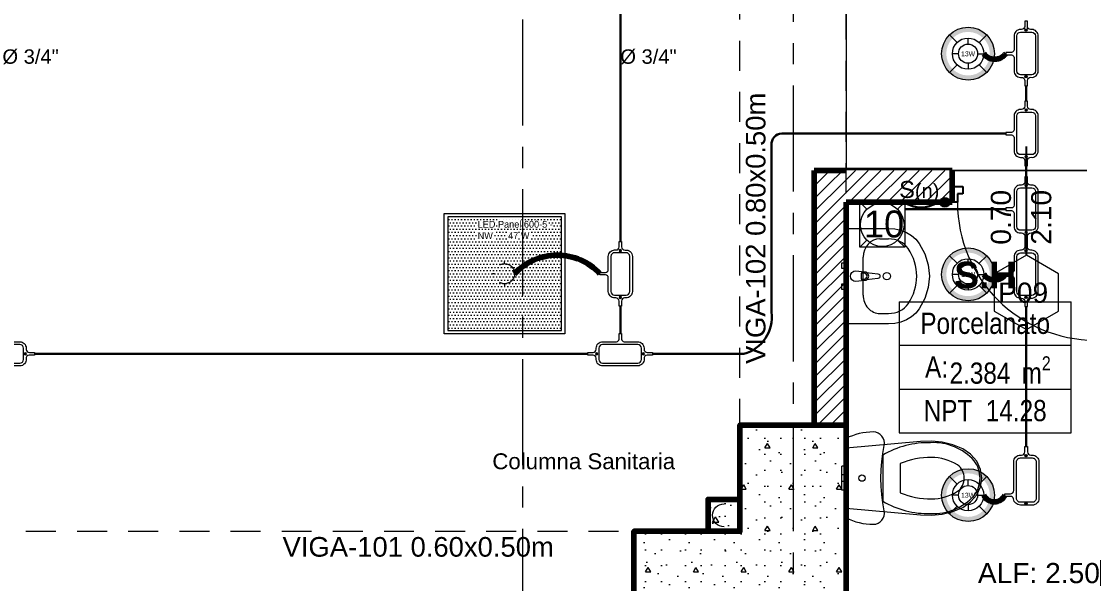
# Model space of a CAD drawing. Header units: inches. Extents: x -38 to 5698, y -33 to 92.
# Drawn here: x 325.182 to 330.172, y 29.952 to 32.603 of the extents above; entities that cross this region are included whole.
import ezdxf
from ezdxf.lldxf.tags import DXFTag

# ---------------------------------------------------------------- set-up
doc = ezdxf.new("R2010")
doc.units = ezdxf.units.IN
doc.header["$MEASUREMENT"] = 0
doc.set_wipeout_variables(frame=1)
for name, pattern in [('CONTINUA', [0]), ('DASHED', [0.75, 0.5, -0.25]), ('Hidden Line', [0.195611, 0.141111, -0.0545]), ('Punto & Raya', [0.65, 0.5, -0.075, 0, -0.075]), ('Rayas', [0.282222, 0.141111, -0.141111]), ('Wipeout_Contour', [1, 0, -1])]:
    doc.linetypes.add(name, pattern=pattern)
for name, color, linetype, lineweight in [('00 IE CKTO TOMAS', 111, 'Rayas', 18), ('01 IE LUM LED AD DN570C', 1, 'Continuous', 13), ('ALUMBRADO_CONDUIT', 30, 'CONDUIT1', 30), ('ALUMBRADO_PVC', 6, 'PVC1', 30), ('Bancas', 1, 'Continuous', 13), ('Cable Alumbrado', 150, 'Continuous', 30), ('CABLEADO EXT.', 3, 'PVCSUBT', 30), ('Luminarias', 5, 'Continuous', 20), ('Simb_Alumbrado', 140, 'CONTINUA', 30)]:
    doc.layers.add(name, color=color, linetype=linetype, lineweight=lineweight)
for name, color, linetype in [('02 _ ARQ _ ALB _ Ejes Generales', 7, 'Continuous'), ('02 _ ARQ _ ZON _ Espacio.3D', 7, 'Continuous'), ('08 _ STR _ EXT _ 06 Columnas', 7, 'Continuous'), ('08 _ STR _ EXT _ 07 Losa Aligerada', 7, 'Continuous'), ('08 _ STR _ EXT _ 09 Vigas', 7, 'Continuous'), ('1TEXT', 8, 'Continuous'), ('Estructura - 04 MURO', 7, 'Continuous'), ('Estructura - Carga', 7, 'Continuous'), ('Interior - Sanitarios', 7, 'Continuous'), ('Marcador - Secciones', 251, 'Continuous'), ('MEP - HVAC', 7, 'Continuous'), ('Notas - Etiquetas', 251, 'Continuous')]:
    doc.layers.add(name, color=color, linetype=linetype)
doc.styles.add('Annotative', font='arial.ttf')
doc.styles.add('Arial', font='arial.ttf')
doc.styles.add('Estilo_Generado_4', font='swisse.ttf')
doc.styles.add('Estilo_Generado_8', font='arialbd.ttf')
doc.styles.add('Estilo_Generado_9', font='ARIALN.TTF')
doc.styles.add('{18b73a54-fa43-428c-adcb-c1c7bbdf2c84}', font='Simplex.shx')
tags = doc.linetypes.add('CONDUIT', pattern='A,1.5,-0.210535,["con",{18b73a54-fa43-428c-adcb-c1c7bbdf2c84},S=0.2,R=0,X=0,Y=-0.065594],-0.702384', length=2.412919).pattern_tags.tags
tags[6] = DXFTag(74, 10)
tags = doc.linetypes.add('CONDUIT1', pattern='A,1,-0.19772,["con",{18b73a54-fa43-428c-adcb-c1c7bbdf2c84},S=0.2,R=0,X=0,Y=-0.065594],-0.593642', length=1.791362).pattern_tags.tags
tags[6] = DXFTag(74, 10)
tags = doc.linetypes.add('PVC1', pattern='A,1,-0.19772,["PVC",{18b73a54-fa43-428c-adcb-c1c7bbdf2c84},S=0.13,R=0,X=0,Y=-0.061851],-0.507647', length=1.705367).pattern_tags.tags
tags[6] = DXFTag(74, 10)
tags = doc.linetypes.add('PVCSUBT', pattern='A,0.6,-0.3,0.6,-0.075691,["PVC",Standard,S=0.2,R=0,X=0,Y=-0.093724],-0.621005', length=2.196696).pattern_tags.tags
tags[10] = DXFTag(74, 10)
pattern_1 = [(45, (277.50004, 6e-09), (-0.030052038, 0.030052038), [])]

# ---------------------------------------------------------------- blocks, each defined once
blk = doc.blocks.new('*U270')
at = {"layer": 'Luminarias', "linetype": 'DASHED', "lineweight": 0, "ltscale": 0.05}
blk.add_lwpolyline([(0, -0.0045), (0, 0.0045)], dxfattribs=at)
blk = doc.blocks.new('*U271')
at = {"color": 0, "linetype": 'ByBlock', "lineweight": -2, "transparency": 16777216}
blk.add_blockref('*U270', (0, 0.05), dxfattribs=at)
for p, rotation in [((-0.05, 0), 90), ((0, -0.05), 180), ((0.05, 0), 269.9999999999999)]:
    blk.add_blockref('*U270', p, dxfattribs=dict(at, rotation=rotation))
blk = doc.blocks.new('PANEL LED 50W')
at = {"layer": 'Luminarias'}
h = blk.add_hatch(dxfattribs=at)
h.set_pattern_fill('DOTS', color=4, scale=0.009097)
h.set_pattern_definition([(0, (0, -2e-14), (0.0072206, 0.01444116), [0, -0.01444116])])
h.paths.add_polyline_path([(-0.2574, -0.2574), (0.2574, -0.2574), (0.2574, 0.2574), (-0.2574, 0.2574)])
h.paths.add_polyline_path([(-0.1296, 0.0974), (0.1849, 0.0974), (0.1849, 0.2469), (-0.1296, 0.2469)], flags=24)
at = {"layer": 'Luminarias', "color": 4, "lineweight": 0}
for points in [[(-0.2729, 0.2729), (0.2729, 0.2729), (0.2729, -0.2729), (-0.2729, -0.2729)], [(-0.2574, -0.2574), (0.2574, -0.2574), (0.2574, 0.2574), (-0.2574, 0.2574)]]:
    blk.add_lwpolyline(points, close=True, dxfattribs=at)
at = {"layer": 'Luminarias', "color": 4, "linetype": 'DASHED', "lineweight": 0, "ltscale": 0.01}
blk.add_circle((0, 0), 0.0455, dxfattribs=at)
at = {"color": 4}
blk.add_blockref('*U271', (0, 0), dxfattribs=at)
at = {"layer": 'Luminarias', "color": 4, "insert": (-0.1218, 0.2392), "char_height": 0.030929, "width": 0.382855, "attachment_point": 1}
blk.add_mtext('{\\Ftxt|c0;LED Panel 600-5 - NW      47 W}', dxfattribs=at)
blk = doc.blocks.new('lumin 47')
at = {"layer": 'ALUMBRADO_CONDUIT', "xscale": 1.041283452965173, "yscale": 1.041283452965173, "zscale": 1.041283452965173}
blk.add_blockref('PANEL LED 50W', (-76.251, 24.2433), dxfattribs=at)
blk = doc.blocks.new('LUM DN570C')
at = {"layer": '01 IE LUM LED AD DN570C'}
h = blk.add_hatch(color=256, dxfattribs=at)
edge = h.paths.add_edge_path()
edge.add_arc((0, 0), 0.1344, 0, 360)
edge = h.paths.add_edge_path(flags=17)
edge.add_arc((0, 0), 0.1108, 0, 360)
for p, q in [((-0.0561, 0.0563), (-0.0949, 0.0952)), ((0.0561, 0.0563), (0.0949, 0.0952)), ((-0.0561, -0.0563), (-0.0949, -0.0952)), ((0.0561, -0.0563), (0.0949, -0.0952))]:
    blk.add_line(p, q, dxfattribs=at)
at = {"layer": '01 IE LUM LED AD DN570C', "ltscale": 0.4}
for p, q in [((0, 0.0487), (0, 0.0795)), ((-0.0487, 0), (-0.0795, 0)), ((0.0487, 0), (0.0795, 0)), ((0, -0.0487), (0, -0.0795))]:
    blk.add_line(p, q, dxfattribs=at)
at = {"layer": '01 IE LUM LED AD DN570C'}
for radius in [0.1344, 0.0795]:
    blk.add_circle((0, 0), radius, dxfattribs=at)
at = {"layer": '01 IE LUM LED AD DN570C', "ltscale": 0.4}
blk.add_circle((0, 0), 0.0487, dxfattribs=at)
at = {"color": 1, "linetype": 'ByBlock', "lineweight": 80, "insert": (-0.0353, 0.0117), "char_height": 0.025, "width": 0.622217, "attachment_point": 1}
blk.add_mtext('13W ', dxfattribs=at)
blk = doc.blocks.new('oval t')
at = {"layer": 'Simb_Alumbrado', "lineweight": 13}
blk.add_lwpolyline([(0.0141, 0.0102, -0.414214), (0.0041, 0.0202), (0.0041, 0.0416), (-0.0056, 0.0416), (-0.0056, 0.0202, -0.414214), (-0.0156, 0.0102), (-0.0659, 0.0102, 0.414214), (-0.0899, -0.0138), (-0.0899, -0.0183, -0.414214), (-0.1019, -0.0303), (-0.1213, -0.0303), (-0.1213, -0.04), (-0.1016, -0.04, -0.451917), (-0.0897, -0.0535, 0.451917), (-0.0659, -0.0805), (0.0659, -0.0805, 0.414214), (0.0899, -0.0566), (0.0899, -0.0512, -0.398753), (0.1019, -0.0401), (0.1213, -0.0401), (0.1213, -0.0304), (0.1019, -0.0304, -0.368669), (0.0899, -0.0176), (0.0899, -0.0138, 0.414214), (0.0659, 0.0102), (0.0141, 0.0102)], format="xyb", dxfattribs=at)
blk.add_lwpolyline([(-0.0659, 0), (0.0659, 0, -0.414214), (0.0797, -0.0138), (0.0797, -0.0566, -0.414214), (0.0659, -0.0703), (-0.0659, -0.0703, -0.414214), (-0.0797, -0.0566), (-0.0797, -0.0138, -0.414214)], format="xyb", close=True, dxfattribs=at)
for points in [[(-0.0911, -0.0352), (-0.0828, -0.0352)], [(-0.0869, -0.031), (-0.0869, -0.0394)], [(0.0837, -0.0352), (0.0921, -0.0352)], [(0.0879, -0.031), (0.0879, -0.0394)]]:
    blk.add_lwpolyline(points, dxfattribs=at)
for centre in [(-0.0869, -0.0352), (0.0879, -0.0352)]:
    blk.add_circle(centre, 0.00419, dxfattribs=at)
blk = doc.blocks.new('CAJA OVAL TIPO L')
at = {"layer": 'Simb_Alumbrado', "lineweight": 13}
blk.add_lwpolyline([(-0.0491, -0.079), (-0.0491, -0.0343, -0.380413), (-0.0258, -0.0088), (-0.0258, -0.0088, 0.341426), (-0.0164, 0.0033), (-0.0164, 0.0236), (-0.0063, 0.0236), (-0.0063, 0.0033, 0.414214), (0.0063, -0.0092), (0.1138, -0.0092, -0.414214), (0.1388, -0.0343), (0.1388, -0.0382, 0.414214), (0.1513, -0.0508), (0.1716, -0.0508), (0.1716, -0.0609), (0.1513, -0.0609, 0.414214), (0.1388, -0.0734), (0.1388, -0.079, -0.414214), (0.1138, -0.104), (-0.0241, -0.104, -0.414214), (-0.0491, -0.079, 0.414214)], format="xyb", dxfattribs=at)
blk.add_lwpolyline([(-0.0241, -0.0199), (0.1138, -0.0199, -0.414214), (0.1282, -0.0343), (0.1282, -0.079, -0.414214), (0.1138, -0.0934), (-0.0241, -0.0934, -0.414214), (-0.0384, -0.079), (-0.0384, -0.0343, -0.414214)], format="xyb", close=True, dxfattribs=at)
for points in [[(-0.0483, -0.0558), (-0.0395, -0.0558)], [(-0.0439, -0.0514), (-0.0439, -0.0602)], [(0.1323, -0.0558), (0.1411, -0.0558)], [(0.1367, -0.0514), (0.1367, -0.0602)]]:
    blk.add_lwpolyline(points, dxfattribs=at)
for centre in [(-0.0439, -0.0558), (0.1367, -0.0558)]:
    blk.add_circle(centre, 0.00438, dxfattribs=at)
blk = doc.blocks.new('ii3t')
at = {"layer": 'Simb_Alumbrado', "lineweight": 5}
h = blk.add_hatch(color=3, dxfattribs=at)
edge = h.paths.add_edge_path()
edge.add_arc((0, 0), 0.0164, 0, 360)
blk.add_circle((0, 0), 0.0164, dxfattribs=at)
blk = doc.blocks.new('100x100x80 adosado')
at = {"layer": 'Simb_Alumbrado', "lineweight": 13}
blk.add_lwpolyline([(-0.0768, 0.0788), (0.0194, 0.0788), (0.0194, -0.0174), (-0.0768, -0.0174)], close=True, dxfattribs=at)
at = {"layer": 'Simb_Alumbrado', "lineweight": 9}
for points in [[(-0.0768, 0.0788), (-0.0618, 0.0638)], [(0.0043, 0.0638), (0.0194, 0.0788)], [(-0.0768, -0.0174), (-0.0618, -0.0023)], [(0.0043, -0.0023), (0.0194, -0.0174)]]:
    blk.add_lwpolyline(points, dxfattribs=at)
blk.add_circle((-0.0287, 0.0307), 0.0467, dxfattribs=at)
at = {"layer": 'Simb_Alumbrado', "lineweight": 9, "insert": (-0.0677, 0.0612), "char_height": 0.05773, "attachment_point": 1}
blk.add_mtext_dynamic_manual_height_columns('10', width=0.119989, gutter_width=12.5, heights=[0], dxfattribs=at)

msp = doc.modelspace()

# ---------------------------------------------------------------- hatches: boundary and pattern name
at = {"layer": 'Estructura - Carga', "linetype": 'Continuous', "lineweight": 13}
h = msp.add_hatch(dxfattribs=at)
h.set_pattern_fill('HORMIGÓN_ARMADO_0002', color=251, style=0, pattern_type=2)
h.set_pattern_definition([(0, (277.50004, 6e-09), (0, 0.3117692), [0.03, -0.15]), (0, (277.59004, 0.1559), (0, 0.3117692), [0.03, -0.15]), (60, (277.50004, 6e-09), (-0.27, 0.1558846), [0.03, -0.15]), (60, (277.68004, 6e-09), (-0.27, 0.1558846), [0.03, -0.15]), (120, (277.53004, 6e-09), (0.27, 0.1558846), [0.03, -0.15]), (120, (277.71004, 6e-09), (0.27, 0.1558846), [0.03, -0.15]), (0, (277.50004, 0.03), (0, 0.06), [0, -0.06, 0, -0.09]), (45, (277.53004, 0.03), (-0.04242641, 0.04242641), [0, -0.045, 0, -0.075])])
h.paths.add_polyline_path([(328.42, 30.2), (328.57, 30.2), (328.57, 30.35), (328.42, 30.35)])

# ---------------------------------------------------------------- linework, layer by layer
at = {"layer": '02 _ ARQ _ ALB _ Ejes Generales', "color": 251, "linetype": 'Punto & Raya', "lineweight": 13}
msp.add_line((328.82, 45.9), (328.82, 2.05), dxfattribs=at)
at = {"layer": '02 _ ARQ _ ZON _ Espacio.3D', "color": 252, "linetype": 'Continuous', "lineweight": 13}
for p, q in [((329.3197, 31.2815), (329.3197, 30.6638)), ((329.3197, 31.2815), (330.1317, 31.2815)), ((330.1317, 30.6638), (330.1317, 31.2815)), ((330.1317, 31.0756), (329.3197, 31.0756)), ((329.3197, 30.8697), (330.1317, 30.8697)), ((329.3197, 30.6638), (330.1317, 30.6638))]:
    msp.add_line(p, q, dxfattribs=at)
at = {"layer": '02 _ ARQ _ ZON _ Espacio.3D', "color": 254, "linetype": 'Continuous', "lineweight": 0, "flags": 128}
msp.add_lwpolyline([(322.07, 31), (322.07, 29.7), (328.07, 29.7), (328.07, 30.2), (328.57, 30.2), (328.57, 30.7), (328.92, 30.7), (328.92, 31.899), (330.2701, 31.899), (330.2701, 32.9963), (328.92, 32.9963), (328.9203, 36.3463), (321.57, 36.3463), (321.57, 39.4), (321.17, 39.4), (321.17, 39.75), (317.27, 39.75), (317.27, 29.75), (320.97, 29.75), (320.97, 30.2), (321.57, 30.2), (321.57, 31)], close=True, dxfattribs=at)
at = {"layer": '02 _ ARQ _ ZON _ Espacio.3D', "color": 9, "linetype": 'Continuous', "lineweight": 5, "flags": 128}
msp.add_lwpolyline([(329.07, 29.85), (330.2701, 29.85), (330.2701, 31.899), (329.5701, 31.899), (329.5701, 31.749), (329.07, 31.749)], close=True, dxfattribs=at)
at = {"layer": '08 _ STR _ EXT _ 07 Losa Aligerada', "color": 254, "linetype": 'Continuous', "lineweight": 18, "flags": 128}
msp.add_lwpolyline([(330.42, 29.7), (330.42, 35.2005), (329.07, 35.2005), (329.07, 29.7)], close=True, dxfattribs=at)
at = {"layer": '08 _ STR _ EXT _ 09 Vigas', "color": 251, "linetype": 'Hidden Line', "lineweight": 13}
for p, q in [((328.57, 30.2), (328.57, 39.4)), ((322.07, 30.2), (328.57, 30.2))]:
    msp.add_line(p, q, dxfattribs=at)
at = {"layer": 'ALUMBRADO_CONDUIT', "color": 30, "lineweight": 30, "ltscale": 0.4, "true_color": 0xf26722}
for p, q in [((328.0061, 33.614), (328.0061, 31.5645)), ((329.9188, 32.2264), (329.9189, 32.2991)), ((328.7766, 32.0733), (329.8225, 32.0733)), ((328.7188, 31.2326), (328.7188, 32.0296)), ((329.9187, 31.87), (329.9187, 31.9222)), ((329.3462, 31.717), (329.8224, 31.7169)), ((328.0062, 31.2602), (328.0063, 31.132)), ((328.0062, 31.2602), (328.0062, 31.1358)), ((329.9186, 31.259), (329.9186, 30.5995)), ((325.2448, 31.0357), (327.8531, 31.0358)), ((328.1573, 31.0358), (328.5884, 31.0358))]:
    msp.add_line(p, q, dxfattribs=at)
at = {"layer": 'ALUMBRADO_CONDUIT'}
for centre, radius, start, end in [((328.7683, 32.0242), 0.0498, 80.3424, 173.7621), ((328.54, 31.2094), 0.1803, 285.5701, 7.3781)]:
    msp.add_arc(centre, radius, start, end, dxfattribs=at)
at = {"layer": 'CABLEADO EXT.', "color": 3, "lineweight": 80}
for centre, radius, start, end in [((329.7705, 32.4879), 0.0641, 216.0183, 323.9817), ((327.7089, 31.2261), 0.2747, 42.972, 137.028), ((329.7705, 31.4478), 0.0641, 216.0183, 323.9817), ((329.7688, 30.3939), 0.0556, 205.4571, 334.5429)]:
    msp.add_arc(centre, radius, start, end, dxfattribs=at)
at = {"layer": 'Estructura - 04 MURO', "color": 152, "linetype": 'Continuous', "lineweight": 25}
msp.add_line((329.92, 31.5), (329.92, 32.0125), dxfattribs=at)
at = {"layer": 'Estructura - 04 MURO', "color": 165, "linetype": 'Continuous', "lineweight": 25}
for p, q in [((329.62, 31.79), (329.595, 31.79)), ((329.595, 31.79), (329.595, 31.75)), ((329.62, 31.825), (329.62, 31.79))]:
    msp.add_line(p, q, dxfattribs=at)
at = {"layer": 'Estructura - 04 MURO', "color": 251, "linetype": 'Continuous', "lineweight": 13, "flags": 128}
msp.add_lwpolyline([(329.92, 31.15), (330.0716, 31.2375), (330.0716, 31.4125), (329.92, 31.5), (329.7685, 31.4125), (329.7685, 31.2375)], close=True, dxfattribs=at)
at = {"layer": 'Estructura - 04 MURO', "color": 175, "linetype": 'Continuous', "lineweight": 15}
msp.add_arc((330.245, 31.75), 0.65, 180, 270, dxfattribs=at)
at = {"layer": 'Estructura - Carga', "color": 7, "linetype": 'Continuous', "lineweight": 80, "flags": 128}
msp.add_lwpolyline([(328.42, 30.2), (328.57, 30.2), (328.57, 30.35), (328.42, 30.35)], close=True, dxfattribs=at)
at = {"layer": 'Interior - Sanitarios', "color": 205, "linetype": 'Continuous', "lineweight": 13}
for p, q in [((329.2299, 31.5777), (329.2699, 31.5777)), ((329.1506, 31.3128), (329.1506, 31.4908)), ((329.1553, 31.4154), (329.1405, 31.4154)), ((329.1405, 31.4154), (329.1405, 31.3882)), ((329.1405, 31.3882), (329.1553, 31.3882)), ((329.2299, 31.2259), (329.2699, 31.2259)), ((329.2431, 30.5589), (329.2431, 30.45)), ((329.05, 30.393), (329.05, 30.507)), ((329.07, 30.507), (329.05, 30.507)), ((329.3256, 30.5188), (329.3256, 30.45)), ((329.07, 30.466), (329.05, 30.466)), ((329.2431, 30.45), (329.2431, 30.3411)), ((329.3256, 30.45), (329.3256, 30.3812)), ((329.07, 30.434), (329.05, 30.434)), ((329.07, 30.393), (329.05, 30.393))]:
    msp.add_line(p, q, dxfattribs=at)
at = {"layer": 'Interior - Sanitarios', "color": 205, "linetype": 'Continuous', "lineweight": 13, "flags": 128}
msp.add_lwpolyline([(329.07, 30.2632), (329.0851, 30.2561), (329.1006, 30.2499), (329.1164, 30.2446), (329.1324, 30.2403), (329.1488, 30.2369), (329.1652, 30.2345), (329.1818, 30.233), (329.1985, 30.2325), (329.21, 30.2338), (329.221, 30.2376), (329.2309, 30.2437), (329.2392, 30.2518), (329.2455, 30.2615), (329.2495, 30.2724), (329.251, 30.2839), (329.25, 30.2955), (329.2432, 30.3338), (329.2383, 30.3724), (329.2354, 30.4111), (329.2344, 30.45), (329.2354, 30.4889), (329.2383, 30.5276), (329.2432, 30.5662), (329.25, 30.6045), (329.251, 30.6161), (329.2495, 30.6276), (329.2455, 30.6385), (329.2392, 30.6482), (329.2309, 30.6563), (329.221, 30.6624), (329.21, 30.6662), (329.1985, 30.6675), (329.1818, 30.667), (329.1652, 30.6655), (329.1488, 30.6631), (329.1324, 30.6597), (329.1164, 30.6554), (329.1006, 30.6501), (329.0851, 30.6439), (329.07, 30.6368)], close=True, dxfattribs=at)
msp.add_lwpolyline([(329.07, 30.309), (329.4204, 30.2767), (329.4721, 30.2751), (329.5234, 30.2806), (329.5732, 30.293), (329.6201, 30.312), (329.6573, 30.3376), (329.6858, 30.3706), (329.7038, 30.409), (329.71, 30.45), (329.7038, 30.491), (329.6858, 30.5294), (329.6573, 30.5624), (329.6201, 30.588), (329.5732, 30.607), (329.5234, 30.6194), (329.4721, 30.6249), (329.4204, 30.6233), (329.07, 30.591)], dxfattribs=at)
at = {"layer": 'Interior - Sanitarios', "color": 205, "linetype": 'Continuous', "lineweight": 13}
msp.add_circle((329.2624, 31.4018), 0.0175, dxfattribs=at)
at = {"layer": 'Interior - Sanitarios', "color": 175, "linetype": 'Continuous', "lineweight": 13}
for centre, radius, start, end in [((329.1553, 31.4018), 0.0136, 270, 90), ((329.1556, 31.4018), 0.0211, 302.771, 57.229)]:
    msp.add_arc(centre, radius, start, end, dxfattribs=at)
at = {"layer": 'Interior - Sanitarios', "color": 205, "linetype": 'Continuous', "lineweight": 13}
for centre, major_axis, ratio, start_param, end_param in [((329.2299, 31.4907), (0, 0.087), 0.9125, 0, 1.570796), ((329.2699, 31.4908), (0.1057, 0), 0.821452, 0.496975, 1.570796), ((329.07, 31.4018), (0.3331, 0), 0.821452, 5.78621, 6.78016), ((329.2299, 31.3129), (0, 0.087), 0.9125, 1.570796, 3.141593), ((329.2699, 31.3127), (0.1057, 0), 0.821452, 4.712389, 5.78621), ((329.458, 30.1919), (0.4255, 0), 0.999377, 1.547178, 2.100199), ((329.4823, 30.3605), (0.2571, 0), 0.999377, 0.725935, 1.626524), ((329.4676, 30.1855), (0.3624, 0), 0.999377, 1.557891, 1.973619), ((329.4716, 30.3151), (0.2328, 0), 0.999377, 1.009878, 1.567543), ((329.5488, 30.4492), (0.0783, 0), 0.999377, 0.010391, 0.933696), ((329.5628, 30.4492), (0.1386, 0), 0.999377, 0.005861, 0.632505), ((329.5488, 30.4508), (0.0783, 0), 0.999377, 5.34949, 6.272794), ((329.5628, 30.4508), (0.1386, 0), 0.999377, 5.650681, 6.277325), ((329.458, 30.7081), (0.4255, 0), 0.999377, 4.182984, 4.736005), ((329.4676, 30.7145), (0.3624, 0), 0.999377, 4.309564, 4.725291), ((329.4823, 30.5395), (0.2571, 0), 0.999377, 4.656658, 5.557246), ((329.4716, 30.5849), (0.2328, 0), 0.999377, 4.715638, 5.273303)]:
    msp.add_ellipse(centre, major_axis=major_axis, ratio=ratio, start_param=start_param, end_param=end_param, dxfattribs=at)
msp.add_ellipse((329.145, 30.45), major_axis=(0, 0.015), ratio=0.999724, dxfattribs=at)
at = {"layer": 'Marcador - Secciones', "color": 251, "linetype": 'Punto & Raya', "lineweight": 13}
msp.add_line((327.5454, 46.2111), (327.5454, 0.9472), dxfattribs=at)
at = {"layer": 'MEP - HVAC', "color": 7, "linetype": 'Continuous', "lineweight": 13, "flags": 128}
msp.add_lwpolyline([(328.495, 30.221, -1), (328.495, 30.329, -1)], format="xyb", dxfattribs=at)

# ---------------------------------------------------------------- block references
msp.add_blockref('lumin 47', (403.7114, 7.1701))
at = {"layer": '01 IE LUM LED AD DN570C', "color": 1, "lineweight": 5, "xscale": 0.9263905751172247, "yscale": 0.9263905751172247, "zscale": 0.9263905751172247}
for p in [(329.645, 32.4502), (329.645, 31.4101), (329.645, 30.37)]:
    msp.add_blockref('LUM DN570C', p, dxfattribs=at)
at = {"layer": 'ALUMBRADO_CONDUIT', "linetype": 'CONDUIT', "lineweight": 30, "xscale": 1.253906979044094, "yscale": 1.253906979044094, "zscale": 1.253906979044094, "rotation": 90}
msp.add_blockref('CAJA OVAL TIPO L', (329.8486, 30.3843), dxfattribs=at)
at = {"layer": 'Bancas', "color": 252, "true_color": 0x939598, "yscale": 1.253906979044094, "zscale": 1.253906979044094, "rotation": 90}
for p, xscale in [((329.8745, 32.4512), 1.253906979044094), ((329.8747, 32.0743), 1.253906979044094), ((329.8746, 31.7179), 1.253906979044094), ((327.962, 31.4124), -1.253906979044094), ((329.8745, 31.4111), 1.253906979044094)]:
    msp.add_blockref('oval t', p, dxfattribs=dict(at, xscale=xscale))
at = {"layer": 'Bancas', "color": 252, "true_color": 0x939598, "xscale": -1.253906979044094, "yscale": 1.253906979044094, "zscale": 1.253906979044094}
for p in [(325.0927, 31.0798), (328.0052, 31.0799)]:
    msp.add_blockref('oval t', p, dxfattribs=at)

# ---------------------------------------------------------------- texts
at = {"layer": '02 _ ARQ _ ZON _ Espacio.3D', "color": 252, "lineweight": 25, "attachment_point": 2}
for s, insert, char_height, style in [('\\A1;{\\pqc;\\pt0;\\fArial|b1|i0|c0|p34;S.H}', (329.7257, 31.4699), 0.125, 'Estilo_Generado_8'), ('\\A1;{\\pqc;\\pt0;\\fArial Narrow|b0|i0|c0|p34;Porcelanato}', (329.7257, 31.2296), 0.1, 'Estilo_Generado_9'), ('\\A1;{\\pqc;\\pt0;\\fArial Narrow|b0|i0|c0|p34;A: }', (329.4966, 31.0237), 0.1, 'Estilo_Generado_9'), ('\\A1;{\\pqc;\\pt0,0.3;\\fArial Narrow|b0|i0|c0|p34;2.384\\fArial Narrow|b0|i0|c0|p34;\\A1{\\H.66x;\\S^  ;}\\fArial Narrow|b0|i0|c0|p34; m\\fArial Narrow|b0|i0|c0|p34;\\A1{\\H.66x;\\S2^  ;}}', (329.7963, 31.0241), 0.1, 'Estilo_Generado_9'), ('\\A1;{\\pqc;\\pt0;\\fArial Narrow|b0|i0|c0|p34;NPT  14.28}', (329.7257, 30.8183), 0.1, 'Estilo_Generado_9')]:
    msp.add_mtext(s, dxfattribs=dict(at, insert=insert, char_height=char_height, style=style))
at = {"layer": '1TEXT', "color": 50, "linetype": 'Continuous', "style": 'Arial'}
for p in [(325.0936, 32.4026), (328.0061, 32.4026)]:
    msp.add_text('%%C 3/4"', height=0.06788, rotation=0, dxfattribs=at).set_placement(p)
at = {"layer": 'Estructura - 04 MURO', "color": 251, "lineweight": 25, "char_height": 0.095, "attachment_point": 7, "rotation": 90, "style": 'Estilo_Generado_4'}
for s, insert in [('\\A1;{\\pql;\\pt0;\\fSwis721 Ex BT|b0|i0|c0|p34;0.70\\fSwis721 Ex BT|b0|i0|c0|p34;\\A1{\\H.66x;\\S^  ;}\\fSwis721 Ex BT|b0|i0|c0|p34;\\fSwis721 Ex BT|b0|i0|c0|p34;}', (329.875, 31.55)), ('\\A1;{\\pql;\\pt0;\\fSwis721 Ex BT|b0|i0|c0|p34;2.10\\fSwis721 Ex BT|b0|i0|c0|p34;\\A1{\\H.66x;\\S^  ;}\\fSwis721 Ex BT|b0|i0|c0|p34;\\fSwis721 Ex BT|b0|i0|c0|p34;}', (330.065, 31.55))]:
    msp.add_mtext(s, dxfattribs=dict(at, insert=insert))
at = {"layer": 'Estructura - 04 MURO', "color": 251, "lineweight": 25, "char_height": 0.095, "attachment_point": 7, "style": 'Estilo_Generado_4'}
for s, insert in [('\\A1;{\\pql;\\pt0;\\fSwis721 Ex BT|b0|i0|c0|p34;P09\\fSwis721 Ex BT|b0|i0|c0|p34;\\fSwis721 Ex BT|b0|i0|c0|p34;\\fSwis721 Ex BT|b0|i0|c0|p34;}', (329.7867, 31.2749)), ('\\A1;{\\pql;\\pt0;\\fSwis721 Ex BT|b0|i0|c0|p34;ALF: 2.50\\fSwis721 Ex BT|b0|i0|c0|p34;\\A1{\\H.66x;\\S^  ;}\\fSwis721 Ex BT|b0|i0|c0|p34;\\fSwis721 Ex BT|b0|i0|c0|p34;}', (329.6913, 29.9275))]:
    msp.add_mtext(s, dxfattribs=dict(at, insert=insert))
at = {"layer": 'Notas - Etiquetas', "color": 8, "linetype": 'Continuous', "lineweight": 13, "insert": (328.5976, 30.988), "char_height": 0.0925, "attachment_point": 1, "rotation": 90, "style": 'Estilo_Generado_4'}
msp.add_mtext('\\A1;{\\pql;\\fSwis721 Ex BT|b0|i0|c0|p34;VIGA-102\\fSwis721 Ex BT|b0|i0|c0|p34; \\fSwis721 Ex BT|b0|i0|c0|p34;0.80\\fSwis721 Ex BT|b0|i0|c0|p34;x\\fSwis721 Ex BT|b0|i0|c0|p34;0.50\\fSwis721 Ex BT|b0|i0|c0|p34;m}', dxfattribs=at)
at = {"layer": 'Notas - Etiquetas', "color": 8, "linetype": 'Continuous', "lineweight": 35, "insert": (327.4026, 30.5289), "char_height": 0.075, "attachment_point": 4, "style": 'Estilo_Generado_4'}
msp.add_mtext('\\A1;{\\pql;\\fSwis721 Ex BT|b0|i0|c0|p34;Columna Sanitaria}', dxfattribs=at)
at = {"layer": 'Notas - Etiquetas', "color": 8, "linetype": 'Continuous', "lineweight": 13, "insert": (326.414, 30.1724), "char_height": 0.0925, "attachment_point": 1, "style": 'Estilo_Generado_4'}
msp.add_mtext('\\A1;{\\pql;\\fSwis721 Ex BT|b0|i0|c0|p34;VIGA-101\\fSwis721 Ex BT|b0|i0|c0|p34; \\fSwis721 Ex BT|b0|i0|c0|p34;0.60\\fSwis721 Ex BT|b0|i0|c0|p34;x\\fSwis721 Ex BT|b0|i0|c0|p34;0.50\\fSwis721 Ex BT|b0|i0|c0|p34;m}', dxfattribs=at)

# ---------------------------------------------------------------- next in the draw order: wipeouts: each hides what was drawn before it
at = {"color": 254, "linetype": 'Wipeout_Contour', "lineweight": 0, "ltscale": 7391.21535}
msp.add_wipeout([(329.07, 31.9), (328.92, 31.9), (329.07, 31.75)], dxfattribs=at).dxf.layer = 'Estructura - 04 MURO'

# ---------------------------------------------------------------- next in the draw order: hatches: boundary and pattern name
at = {"layer": 'Estructura - 04 MURO', "linetype": 'Continuous', "lineweight": 5}
h = msp.add_hatch(dxfattribs=at)
h.set_pattern_fill('LADRILLO_COMÚN_0002', color=252, style=0, pattern_type=2)
h.set_pattern_definition(pattern_1)
h.paths.add_polyline_path([(329.07, 31.9), (328.92, 31.9), (329.07, 31.75)])

# ---------------------------------------------------------------- next in the draw order: wipeouts: each hides what was drawn before it
at = {"color": 254, "linetype": 'Wipeout_Contour', "lineweight": 0, "ltscale": 7392.050423}
msp.add_wipeout([(328.92, 31.9), (328.92, 31.75), (329.07, 31.75)], dxfattribs=at).dxf.layer = 'Estructura - 04 MURO'

# ---------------------------------------------------------------- next in the draw order: hatches: boundary and pattern name
at = {"layer": 'Estructura - 04 MURO', "linetype": 'Continuous', "lineweight": 5}
h = msp.add_hatch(dxfattribs=at)
h.set_pattern_fill('LADRILLO_COMÚN_0002', color=252, style=0, pattern_type=2)
h.set_pattern_definition(pattern_1)
h.paths.add_polyline_path([(328.92, 31.9), (328.92, 31.75), (329.07, 31.75)])

# ---------------------------------------------------------------- next in the draw order: linework, layer by layer
at = {"layer": 'Estructura - 04 MURO', "color": 7, "linetype": 'Continuous', "lineweight": 80, "flags": 128}
msp.add_lwpolyline([(328.92, 31.9), (329.57, 31.9)], dxfattribs=at)

# ---------------------------------------------------------------- next in the draw order: wipeouts: each hides what was drawn before it
at = {"color": 254, "linetype": 'Wipeout_Contour', "lineweight": 0, "ltscale": 9855.480042}
msp.add_wipeout([(328.92, 31.75), (328.92, 30.7), (329.07, 30.7), (329.07, 31.75)], dxfattribs=at).dxf.layer = 'Estructura - 04 MURO'

# ---------------------------------------------------------------- next in the draw order: hatches: boundary and pattern name
at = {"layer": '08 _ STR _ EXT _ 06 Columnas', "linetype": 'Continuous', "lineweight": 9}
h = msp.add_hatch(dxfattribs=at)
h.set_pattern_fill('HORMIGÓN_EN_MASA_0002', style=0, pattern_type=2)
h.set_pattern_definition([(0, (277.50004, 6e-09), (0, 0.3897114), [0.024375, -0.200625]), (0, (277.61254, 0.19486), (0, 0.3897114), [0.024375, -0.200625]), (60, (277.50004, 6e-09), (-0.3375, 0.1948557), [0.024375, -0.200625]), (60, (277.72504, 6e-09), (-0.3375, 0.1948557), [0.024375, -0.200625]), (120, (277.5244, 6e-09), (0.3375, 0.1948557), [0.024375, -0.200625]), (120, (277.7494, 6e-09), (0.3375, 0.1948557), [0.024375, -0.200625]), (0, (277.50004, 0.0375), (0, 0.075), [0, -0.075, 0, -0.1125]), (45, (277.53754, 0.0375), (-0.05303301, 0.05303301), [0, -0.05625, 0, -0.09375])])
h.paths.add_polyline_path([(328.07, 29.7), (329.07, 29.7), (329.07, 30.7), (328.57, 30.7), (328.57, 30.2), (328.07, 30.2)])
at = {"layer": 'Estructura - 04 MURO', "linetype": 'Continuous', "lineweight": 5}
h = msp.add_hatch(dxfattribs=at)
h.set_pattern_fill('LADRILLO_COMÚN_0002', color=252, style=0, pattern_type=2)
h.set_pattern_definition(pattern_1)
h.paths.add_polyline_path([(328.92, 31.75), (328.92, 30.7), (329.07, 30.7), (329.07, 31.75)])

# ---------------------------------------------------------------- next in the draw order: linework, layer by layer
at = {"layer": '08 _ STR _ EXT _ 06 Columnas', "color": 7, "linetype": 'Continuous', "lineweight": 80, "flags": 128}
msp.add_lwpolyline([(328.07, 29.7), (329.07, 29.7), (329.07, 30.7), (328.57, 30.7), (328.57, 30.2), (328.07, 30.2)], close=True, dxfattribs=at)
at = {"layer": 'Estructura - 04 MURO', "color": 7, "linetype": 'Continuous', "lineweight": 80, "flags": 128}
for points in [[(328.92, 31.9), (328.92, 30.7)], [(329.07, 30.7), (329.07, 31.75)]]:
    msp.add_lwpolyline(points, dxfattribs=at)
at = {"layer": 'Interior - Sanitarios', "color": 205, "linetype": 'Continuous', "lineweight": 13, "flags": 128}
msp.add_lwpolyline([(329.07, 31.6266), (329.2699, 31.6266), (329.2993, 31.6244), (329.3278, 31.6179), (329.3544, 31.6074), (329.3783, 31.5932), (329.3988, 31.5757), (329.4151, 31.5555), (329.4413, 31.5067), (329.4572, 31.455), (329.4626, 31.4018), (329.4572, 31.3486), (329.4413, 31.2969), (329.4151, 31.2481), (329.3988, 31.2279), (329.3783, 31.2104), (329.3544, 31.1961), (329.3278, 31.1856), (329.2993, 31.1792), (329.2699, 31.177), (329.07, 31.177)], close=True, dxfattribs=at)
for points in [[(329.07, 31.4383), (329.05, 31.4383), (329.05, 31.4653), (329.07, 31.4653)], [(329.07, 31.3383), (329.05, 31.3383), (329.05, 31.3653), (329.07, 31.3653)]]:
    msp.add_lwpolyline(points, dxfattribs=at)
msp.add_lwpolyline([(329.1156, 31.4268), (329.1575, 31.4228, -0.12102), (329.167, 31.4195), (329.22, 31.4129, -0.882566), (329.22, 31.3907), (329.167, 31.3841, -0.12102), (329.1575, 31.3808), (329.1156, 31.3768, -1)], format="xyb", close=True, dxfattribs=at)

# ---------------------------------------------------------------- next in the draw order: wipeouts: each hides what was drawn before it
at = {"color": 254, "linetype": 'Wipeout_Contour', "lineweight": 0, "ltscale": 9856.810483}
msp.add_wipeout([(329.07, 31.9), (329.07, 31.75), (329.57, 31.75), (329.57, 31.9)], dxfattribs=at).dxf.layer = 'Estructura - 04 MURO'

# ---------------------------------------------------------------- next in the draw order: hatches: boundary and pattern name
at = {"layer": 'Estructura - 04 MURO', "linetype": 'Continuous', "lineweight": 5}
h = msp.add_hatch(dxfattribs=at)
h.set_pattern_fill('LADRILLO_COMÚN_0002', color=252, style=0, pattern_type=2)
h.set_pattern_definition(pattern_1)
h.paths.add_polyline_path([(329.07, 31.9), (329.07, 31.75), (329.57, 31.75), (329.57, 31.9)])

# ---------------------------------------------------------------- next in the draw order: linework, layer by layer
at = {"layer": '08 _ STR _ EXT _ 09 Vigas', "color": 251, "linetype": 'Hidden Line', "lineweight": 13}
msp.add_line((329.07, 7.2), (329.07, 39.9), dxfattribs=at)
at = {"layer": 'ALUMBRADO_PVC', "linetype": 'PVC1', "ltscale": 0.4}
msp.add_arc((329.4235, 31.8569), 0.1319, 234.1501, 305.8499, dxfattribs=at)
at = {"layer": 'Estructura - 04 MURO', "color": 7, "linetype": 'Continuous', "lineweight": 80}
msp.add_line((329.57, 31.75), (329.57, 31.9), dxfattribs=at)
at = {"layer": 'Estructura - 04 MURO', "color": 165, "linetype": 'Continuous', "lineweight": 25}
for p, q in [((329.57, 31.75), (329.57, 31.825)), ((329.57, 31.825), (329.62, 31.825)), ((329.595, 31.75), (329.57, 31.75))]:
    msp.add_line(p, q, dxfattribs=at)
at = {"layer": 'Estructura - 04 MURO', "color": 7, "linetype": 'Continuous', "lineweight": 80, "flags": 128}
msp.add_lwpolyline([(329.07, 31.75), (329.57, 31.75)], dxfattribs=at)

# ---------------------------------------------------------------- next in the draw order: block references
at = {"layer": 'ALUMBRADO_CONDUIT', "linetype": 'PVC1', "lineweight": 35, "xscale": 2.199856799627834, "yscale": 2.199856799627834, "zscale": 2.199856799627834}
msp.add_blockref('100x100x80 adosado', (329.3036, 31.5765), dxfattribs=at)
at = {"layer": 'Cable Alumbrado', "lineweight": 0, "xscale": 1.404578189384958, "yscale": 1.404578189384958, "zscale": 1.404578189384958}
msp.add_blockref('ii3t', (329.5357, 31.75), dxfattribs=at)

# ---------------------------------------------------------------- next in the draw order: texts
at = {"layer": '00 IE CKTO TOMAS', "insert": (329.32, 31.75), "char_height": 0.08, "width": 0.768045, "attachment_point": 7, "style": 'Annotative'}
msp.add_mtext('S{\\H0.84375x;(n)}', dxfattribs=at)

doc.saveas('drawing.dxf')
